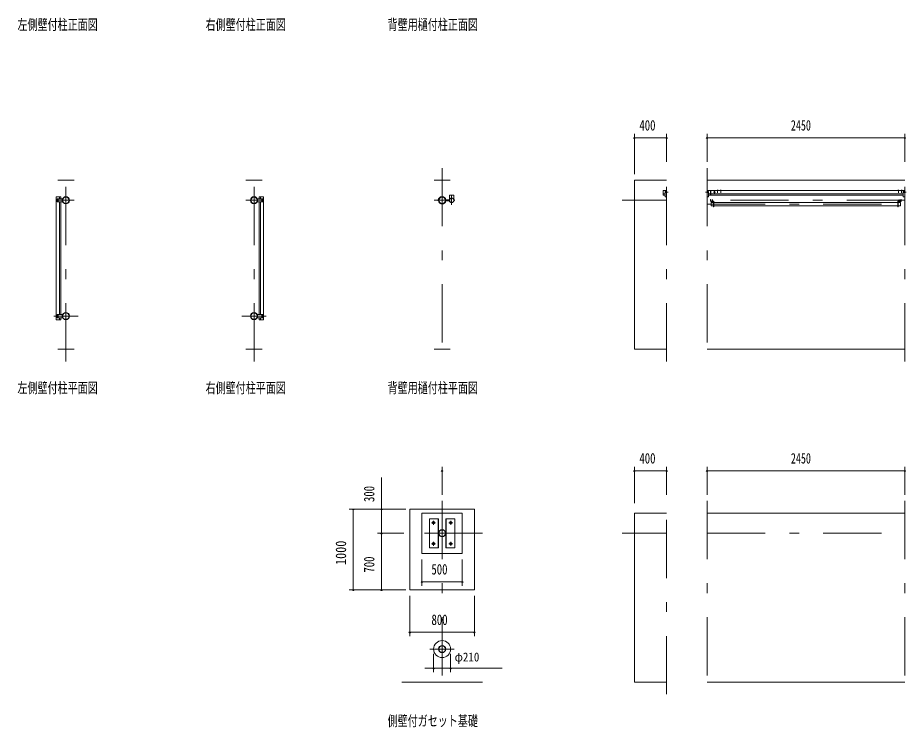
# Model space of a CAD drawing. Units: millimetres, scale not verified. Extents: x -26654 to 26660, y -10500 to 10500.
# Drawn here: x -26654 to -15649, y -8113 to 676 of the extents above; entities that cross this region are included whole.
import ezdxf
from ezdxf.enums import TextEntityAlignment as Align

# ---------------------------------------------------------------- set-up
doc = ezdxf.new("R2010")
doc.units = ezdxf.units.MM
doc.header["$LTSCALE"] = 60
doc.linetypes.add('USER3', pattern=[24, 12, -5, 2, -5])
for name, color, linetype, lineweight in [('0-2_1-05BOLD', 7, 'Continuous', 18), ('0-3_1-25CENTER', 3, 'USER3', 18), ('0-5_1-55DIM', 3, 'Continuous', 18)]:
    doc.layers.add(name, color=color, linetype=linetype, lineweight=lineweight)
doc.styles.add('ＭＳ ゴシック', font='')
doc.styles.get('ＭＳ ゴシック').set_extended_font_data('MS Gothic')

msp = doc.modelspace()

# ---------------------------------------------------------------- linework, layer by layer
at = {"layer": '0-2_1-05BOLD'}
for p, q in [((-26157.37, -1335.33), (-25957.37, -1335.33)), ((-23627.64, -1335.33), (-23827.64, -1335.33)), ((-21497.91, -1335.33), (-21297.9, -1335.33)), ((-15666.45, -1335.33), (-18116.45, -1335.33)), ((-26136.93, -1540.33), (-26136.93, -1565.33)), ((-26119.32, -1565.33), (-26119.32, -1540.33)), ((-23665.69, -1565.33), (-23665.69, -1540.33)), ((-23648.09, -1565.33), (-23648.09, -1540.33)), ((-21307.41, -1523.38), (-21307.41, -1575.81)), ((-18636.45, -1505.78), (-18661.45, -1505.78)), ((-18636.45, -1540.78), (-18636.45, -1480.28)), ((-18631.45, -1475.28), (-18616.45, -1475.28)), ((-18624.95, -1481.78), (-18621.25, -1481.78)), ((-18621.25, -1489.78), (-18624.95, -1489.78)), ((-18116.45, -1475.28), (-18101.45, -1475.28)), ((-15666.45, -1465.78), (-18112.17, -1465.78)), ((-18111.65, -1481.78), (-18107.95, -1481.78)), ((-18107.95, -1489.78), (-18111.65, -1489.78)), ((-18096.45, -1505.78), (-15686.45, -1505.78)), ((-18096.45, -1523.38), (-15686.45, -1523.38)), ((-18071.45, -1465.78), (-18071.45, -1523.38)), ((-18070.45, -1467.38), (-18071.45, -1467.38)), ((-18071.45, -1502.38), (-18070.45, -1502.38)), ((-18070.45, -1523.38), (-18070.45, -1465.78)), ((-17988.84, -1464.18), (-17988.84, -1460.68)), ((-17983.07, -1460.68), (-17983.07, -1464.18)), ((-17952.2, -1464.18), (-17952.2, -1465.78)), ((-17948.84, -1464.18), (-17948.84, -1460.68)), ((-17943.07, -1460.68), (-17943.07, -1464.18)), ((-15748.84, -1460.68), (-15748.84, -1464.18)), ((-15743.06, -1464.18), (-15743.06, -1460.68)), ((-15739.7, -1464.18), (-15739.7, -1465.78)), ((-15708.84, -1460.68), (-15708.84, -1464.18)), ((-15703.07, -1464.18), (-15703.07, -1460.68)), ((-15686.45, -1540.78), (-15686.45, -1480.28)), ((-15681.45, -1475.28), (-15666.45, -1475.28)), ((-15674.95, -1481.78), (-15671.25, -1481.78)), ((-15671.25, -1489.78), (-15674.95, -1489.78)), ((-26167.43, -1570.33), (-26167.43, -1600.33)), ((-26162.42, -1605.33), (-26101.92, -1605.33)), ((-26160.93, -1580.53), (-26160.93, -1576.83)), ((-26160.93, -1590.13), (-26160.93, -1593.83)), ((-26152.93, -1576.83), (-26152.93, -1580.53)), ((-26152.93, -1593.83), (-26152.93, -1590.13)), ((-26136.93, -2999.33), (-26136.93, -1605.33)), ((-26119.32, -1605.33), (-26119.32, -2999.33)), ((-23622.58, -1605.33), (-23683.09, -1605.33)), ((-23665.69, -1605.33), (-23665.69, -2999.33)), ((-23648.09, -2999.33), (-23648.09, -1605.33)), ((-23632.09, -1576.83), (-23632.09, -1580.53)), ((-23632.09, -1593.83), (-23632.09, -1590.13)), ((-23624.09, -1580.53), (-23624.09, -1576.83)), ((-23624.09, -1590.13), (-23624.09, -1593.83)), ((-23617.59, -1570.33), (-23617.59, -1600.33)), ((-21353.46, -1582.33), (-21307.24, -1582.33)), ((-21307.24, -1588.33), (-21353.46, -1588.33)), ((-21308.64, -1580.72), (-21351.99, -1580.72)), ((-21351.99, -1589.93), (-21308.64, -1589.93)), ((-18636.45, -1540.78), (-18616.45, -1540.78)), ((-18037.1, -1595.33), (-18066.7, -1595.33)), ((-18066.7, -1598.53), (-18037.1, -1598.53)), ((-15751, -1613.13), (-18031.9, -1613.13)), ((-15745.8, -1595.33), (-15716.2, -1595.33)), ((-15716.2, -1598.53), (-15745.8, -1598.53)), ((-15686.45, -1540.78), (-15666.45, -1540.78)), ((-18031.9, -1655.83), (-15751, -1655.83)), ((-26167.43, -3034.33), (-26167.43, -3004.33)), ((-26101.92, -3039.33), (-26162.42, -3039.33)), ((-26160.93, -3014.53), (-26160.93, -3010.83)), ((-26160.93, -3024.13), (-26160.93, -3027.83)), ((-26152.93, -3010.83), (-26152.93, -3014.53)), ((-26152.93, -3027.83), (-26152.93, -3024.13)), ((-26136.93, -3039.33), (-26136.93, -3064.33)), ((-23683.09, -2999.33), (-23622.58, -2999.33)), ((-23648.09, -3039.33), (-23648.09, -3064.33)), ((-23632.09, -3010.83), (-23632.09, -3014.53)), ((-23632.09, -3027.83), (-23632.09, -3024.13)), ((-23624.09, -3014.53), (-23624.09, -3010.83)), ((-23624.09, -3024.13), (-23624.09, -3027.83)), ((-23617.59, -3004.33), (-23617.59, -3034.33)), ((-26157.37, -3430.33), (-25957.37, -3430.33)), ((-23627.64, -3430.33), (-23827.64, -3430.33)), ((-21297.9, -3430.33), (-21497.91, -3430.33)), ((-18616.45, -3430.33), (-19016.45, -3430.33)), ((-18116.45, -3430.33), (-15666.45, -3430.33)), ((-21147.91, -5460.33), (-21647.91, -5460.33)), ((-18116.45, -5460.33), (-15666.45, -5460.33)), ((-21446.96, -5890.33), (-21446.96, -5530.33)), ((-21348.86, -5530.33), (-21348.86, -5890.33)), ((-21897.91, -7555.33), (-20897.91, -7555.33)), ((-18616.45, -7555.33), (-19016.45, -7555.33)), ((-15666.45, -7555.33), (-18116.45, -7555.33))]:
    msp.add_line(p, q, dxfattribs=at)
for points in [[(-19016.45, -3430.33), (-19016.45, -1335.33), (-18616.45, -1335.33)], [(-26119.32, -1540.33), (-26176.93, -1540.33), (-26176.93, -3064.33), (-26119.32, -3064.33), (-26119.32, -3039.33)], [(-23665.69, -1540.33), (-23608.09, -1540.33), (-23608.09, -3064.33), (-23665.69, -3064.33), (-23665.69, -3039.33)], [(-21307.41, -1523.38), (-21252.41, -1523.38), (-21252.41, -1575.81)], [(-18616.45, -1465.78), (-18661.45, -1465.78), (-18661.45, -1523.38), (-18636.45, -1523.38)], [(-18616.46, -1480), (-18621.45, -1482.89), (-18621.45, -1488.67), (-18616.45, -1491.55)], [(-18116.45, -1491.55), (-18111.45, -1488.67), (-18111.45, -1482.89), (-18116.45, -1480)], [(-18096.45, -1480.28), (-18096.45, -1540.78), (-18116.45, -1540.78)], [(-17992.2, -1465.78), (-17992.2, -1464.18), (-17979.7, -1464.18), (-17979.7, -1465.78)], [(-17980.18, -1464.18), (-17980.18, -1460.68), (-17981.05, -1460.18), (-17990.85, -1460.18), (-17991.73, -1460.68), (-17991.73, -1464.18)], [(-17952.2, -1464.18), (-17939.7, -1464.18), (-17939.7, -1465.78)], [(-17940.18, -1464.18), (-17940.18, -1460.68), (-17941.05, -1460.18), (-17950.85, -1460.18), (-17951.73, -1460.68), (-17951.73, -1464.18)], [(-15739.7, -1464.18), (-15752.2, -1464.18), (-15752.2, -1465.78)], [(-15751.73, -1464.18), (-15751.73, -1460.68), (-15750.85, -1460.18), (-15741.05, -1460.18), (-15740.18, -1460.68), (-15740.18, -1464.18)], [(-15699.7, -1465.78), (-15699.7, -1464.18), (-15712.2, -1464.18), (-15712.2, -1465.78)], [(-15711.72, -1464.18), (-15711.72, -1460.68), (-15710.85, -1460.18), (-15701.05, -1460.18), (-15700.18, -1460.68), (-15700.18, -1464.18)], [(-15666.45, -1480), (-15671.45, -1482.89), (-15671.45, -1488.67), (-15666.45, -1491.55)], [(-26101.92, -1605.33), (-26101.92, -1565.33), (-26162.42, -1565.33)], [(-23683.09, -1605.33), (-23683.09, -1565.33), (-23622.58, -1565.33)], [(-18068.7, -1593.33), (-18068.7, -1573.33), (-18071.9, -1573.33), (-18071.9, -1593.33)], [(-18035.1, -1613.13), (-18063.95, -1613.13), (-18063.95, -1655.83), (-18035.1, -1655.83)], [(-18035.1, -1600.53), (-18035.1, -1666.33), (-18031.9, -1666.33), (-18031.9, -1600.53)], [(-15747.8, -1600.53), (-15747.8, -1666.33), (-15751, -1666.33), (-15751, -1600.53)], [(-15747.8, -1655.83), (-15718.95, -1655.83), (-15718.95, -1613.13), (-15747.8, -1613.13)], [(-15714.2, -1593.33), (-15714.2, -1573.33), (-15711, -1573.33), (-15711, -1593.33)], [(-26162.42, -2999.33), (-26101.92, -2999.33), (-26101.92, -3039.33)], [(-23622.58, -3039.33), (-23683.09, -3039.33), (-23683.09, -2999.33)], [(-21647.91, -5460.33), (-21647.91, -5960.33), (-21147.91, -5960.33), (-21147.91, -5460.33)], [(-19016.45, -7555.33), (-19016.45, -5460.33), (-18616.45, -5460.33)]]:
    msp.add_lwpolyline(points, dxfattribs=at)
for points in [[(-18030.45, -1488.67), (-18025.45, -1491.55), (-18020.45, -1488.67), (-18020.45, -1482.89), (-18025.45, -1480), (-18030.45, -1482.89)], [(-26154.04, -1580.33), (-26151.15, -1585.33), (-26154.04, -1590.33), (-26159.81, -1590.33), (-26162.7, -1585.33), (-26159.8, -1580.33)], [(-23630.97, -1590.33), (-23625.2, -1590.33), (-23622.31, -1585.33), (-23625.2, -1580.33), (-23630.97, -1580.33), (-23633.86, -1585.33)], [(-26154.04, -3024.33), (-26159.8, -3024.33), (-26162.7, -3019.33), (-26159.81, -3014.33), (-26154.04, -3014.33), (-26151.15, -3019.33)], [(-23630.97, -3024.33), (-23625.2, -3024.33), (-23622.31, -3019.33), (-23625.2, -3014.33), (-23630.97, -3014.33), (-23633.86, -3019.33)], [(-21797.91, -5410.33), (-21797.91, -6410.33), (-20997.91, -6410.33), (-20997.91, -5410.33)], [(-21442.46, -5890.33), (-21554.46, -5890.33), (-21554.46, -5530.33), (-21442.46, -5530.33)], [(-21241.36, -5530.33), (-21353.36, -5530.33), (-21353.36, -5890.33), (-21241.36, -5890.33)]]:
    msp.add_lwpolyline(points, close=True, dxfattribs=at)
for centre, radius in [((-18025.45, -1485.78), 6.25), ((-18025.45, -1485.78), 4.9), ((-26156.92, -1585.33), 6.25), ((-26156.92, -1585.33), 4.9), ((-26057.37, -1585.33), 44.55), ((-26057.37, -1585.33), 40.35), ((-23727.64, -1585.33), 44.55), ((-23727.64, -1585.33), 40.35), ((-23628.09, -1585.33), 6.25), ((-23628.09, -1585.33), 4.9), ((-21446.31, -1585.33), 2.25), ((-21397.9, -1585.33), 44.55), ((-21397.9, -1585.33), 40.35), ((-21279.91, -1585.33), 27.5), ((-21248.56, -1585.33), 2.25), ((-26156.92, -3019.33), 6.25), ((-26156.92, -3019.33), 4.9), ((-26057.38, -3019.33), 44.55), ((-26057.38, -3019.33), 40.35), ((-23727.64, -3019.33), 44.55), ((-23727.64, -3019.33), 40.35), ((-23628.09, -3019.33), 6.25), ((-23628.09, -3019.33), 4.9), ((-21504.41, -5580.33), 14.5), ((-21291.41, -5580.33), 14.5), ((-21397.91, -5710.33), 44.55), ((-21397.91, -5710.33), 40.35), ((-21504.41, -5840.33), 14.5), ((-21291.41, -5840.33), 14.5), ((-21397.91, -7144.33), 105), ((-21397.91, -7144.33), 44.55), ((-21397.91, -7144.33), 40.35)]:
    msp.add_circle(centre, radius, dxfattribs=at)
for centre, radius, start, end in [((-21397.9, -1585.33), 46.15, 5.72713, 180.00108), ((-18631.45, -1480.28), 5, 90, 180), ((-18624.95, -1485.78), 4, 90, 270), ((-18616.45, -1485.78), 6.25, 90, 270), ((-18616.45, -1485.78), 4.9, 90, 270), ((-18116.45, -1485.78), 6.25, 270, 90), ((-18116.45, -1485.78), 4.9, 270, 90), ((-18107.95, -1485.78), 4, 270, 90), ((-18101.45, -1480.28), 5, 0, 90), ((-17990.28, -1462.49), 2.32, 51.45377, 90), ((-17985.95, -1468.69), 8.51, 70.16867, 109.82912), ((-17981.62, -1462.5), 2.32, 90, 128.53143), ((-17950.28, -1462.49), 2.32, 51.45377, 90), ((-17945.95, -1468.69), 8.51, 70.16867, 109.82912), ((-17941.62, -1462.5), 2.32, 90, 128.53143), ((-15750.28, -1462.49), 2.32, 51.45377, 90), ((-15745.95, -1468.69), 8.51, 70.16867, 109.82912), ((-15741.62, -1462.5), 2.32, 90, 128.53143), ((-15710.28, -1462.49), 2.32, 51.45377, 90), ((-15705.95, -1468.69), 8.51, 70.16867, 109.82912), ((-15701.62, -1462.5), 2.32, 90, 128.53143), ((-15681.45, -1480.28), 5, 90, 180), ((-15674.95, -1485.78), 4, 90, 270), ((-15666.45, -1485.78), 6.25, 90, 270), ((-15666.45, -1485.78), 4.9, 90, 270), ((-26162.42, -1570.33), 5, 90, 180), ((-26162.42, -1600.33), 5, 180, 270), ((-26156.92, -1576.83), 4, 0, 180), ((-26156.92, -1593.83), 4, 180, 0), ((-23628.09, -1576.83), 4, 0, 180), ((-23628.09, -1593.83), 4, 180, 0), ((-23622.58, -1570.33), 5, 0, 90), ((-23622.58, -1600.33), 5, 270, 0), ((-21446.31, -1585.33), 3.85, 52.09248, 0), ((-21397.9, -1585.33), 46.15, 183.78915, 354.28163), ((-21279.91, -1585.33), 29.1, 0, 170.90512), ((-21279.91, -1585.33), 29.1, 189.09488, 252.80957), ((-21279.91, -1602.73), 44.9, 109.58864, 127.76454), ((-21279.91, -1585.33), 29.1, 287.19043, 354.06984), ((-21279.91, -1602.73), 44.9, 52.23546, 70.41136), ((-21248.56, -1585.33), 3.85, 180, 128.65778), ((-18066.7, -1593.33), 5.2, 180, 270), ((-18066.7, -1593.33), 2, 180, 270), ((-18037.1, -1600.53), 5.2, 0, 90), ((-18037.1, -1600.53), 2, 0, 90), ((-15745.8, -1600.53), 5.2, 90, 180), ((-15745.8, -1600.53), 2, 90, 180), ((-15716.2, -1593.33), 2, 270, 0), ((-15716.2, -1593.33), 5.2, 270, 0), ((-26162.42, -3004.33), 5, 90, 180), ((-26162.42, -3034.33), 5, 180, 270), ((-26156.92, -3010.83), 4, 0, 180), ((-26156.92, -3027.83), 4, 180, 0), ((-23628.09, -3010.83), 4, 0, 180), ((-23628.09, -3027.83), 4, 180, 0), ((-23622.58, -3004.33), 5, 0, 90), ((-23622.58, -3034.33), 5, 270, 0)]:
    msp.add_arc(centre, radius, start, end, dxfattribs=at)
at = {"layer": '0-3_1-25CENTER'}
for p, q in [((-26057.37, -3580.33), (-26057.37, -1185.33)), ((-23727.64, -3580.33), (-23727.64, -1185.33)), ((-21397.9, -1185.33), (-21397.9, -3580.33)), ((-18616.45, -3580.33), (-18616.45, -1185.33)), ((-18116.45, -1185.33), (-18116.45, -3580.33)), ((-15666.45, -3580.33), (-15666.45, -1185.33)), ((-21279.91, -1530.33), (-21279.91, -1640.33)), ((-18633.95, -1485.78), (-18598.95, -1485.78)), ((-18133.95, -1485.78), (-18098.95, -1485.78)), ((-18037.95, -1485.78), (-18012.95, -1485.78)), ((-18025.45, -1505.78), (-18025.45, -1465.78)), ((-17985.95, -1457.76), (-17985.95, -1492.64)), ((-17945.95, -1492.64), (-17945.95, -1457.76)), ((-15745.95, -1457.76), (-15745.95, -1492.64)), ((-15705.95, -1492.64), (-15705.95, -1457.76)), ((-15683.95, -1485.78), (-15648.95, -1485.78)), ((-26157.37, -1585.33), (-25957.37, -1585.33)), ((-26156.92, -1567.83), (-26156.92, -1602.83)), ((-23627.64, -1585.33), (-23827.64, -1585.33)), ((-23628.09, -1567.83), (-23628.09, -1602.83)), ((-21497.91, -1585.33), (-21297.9, -1585.33)), ((-21330.38, -1596.09), (-21330.38, -1574.56)), ((-19166.45, -1585.33), (-18616.45, -1585.33)), ((-15666.45, -1585.33), (-18116.45, -1585.33)), ((-18116.45, -1634.48), (-15666.45, -1634.48)), ((-18046.9, -1576.33), (-18046.9, -1618.13)), ((-15736, -1576.33), (-15736, -1618.13)), ((-25907.37, -3019.33), (-26207.38, -3019.33)), ((-26156.92, -3036.83), (-26156.92, -3001.83)), ((-23877.64, -3019.33), (-23577.64, -3019.33)), ((-23628.09, -3036.83), (-23628.09, -3001.83)), ((-21397.91, -5310.33), (-21397.91, -7705.33)), ((-18616.45, -7705.33), (-18616.45, -5310.33)), ((-18116.45, -5310.33), (-18116.45, -7705.33)), ((-15666.45, -5310.33), (-15666.45, -7705.33)), ((-21479.41, -5580.33), (-21529.41, -5580.33)), ((-21504.41, -5605.33), (-21504.41, -5555.33)), ((-21316.41, -5580.33), (-21266.41, -5580.33)), ((-21291.41, -5605.33), (-21291.41, -5555.33)), ((-20897.91, -5710.33), (-21897.91, -5710.33)), ((-19166.45, -5710.33), (-18616.45, -5710.33)), ((-18116.45, -5710.33), (-15666.45, -5710.33)), ((-21504.41, -5865.33), (-21504.41, -5815.33)), ((-21291.41, -5815.33), (-21291.41, -5865.33)), ((-21529.41, -5840.33), (-21479.41, -5840.33)), ((-21316.41, -5840.33), (-21266.41, -5840.33)), ((-21247.91, -7144.33), (-21547.91, -7144.33))]:
    msp.add_line(p, q, dxfattribs=at)
at = {"layer": '0-5_1-55DIM'}
for p, q in [((-19016.45, -760.33), (-19016.45, -1260.33)), ((-18616.45, -1110.33), (-18616.45, -760.33)), ((-18116.45, -760.33), (-18116.45, -1110.33)), ((-15666.45, -1110.33), (-15666.45, -760.33)), ((-19006.45, -810.33), (-19026.45, -810.33)), ((-19016.45, -810.33), (-18616.45, -810.33)), ((-18616.45, -810.33), (-19016.45, -810.33)), ((-18606.45, -810.33), (-18626.45, -810.33)), ((-18106.45, -810.33), (-18126.45, -810.33)), ((-18116.45, -810.33), (-15666.45, -810.33)), ((-15666.45, -810.33), (-18116.45, -810.33)), ((-15656.45, -810.33), (-15676.45, -810.33)), ((-21387.91, -4935.33), (-21407.91, -4935.33)), ((-21397.91, -5235.33), (-21397.91, -4885.33)), ((-19006.45, -4935.33), (-19026.45, -4935.33)), ((-19016.45, -4885.33), (-19016.45, -5335.33)), ((-19016.45, -4935.33), (-18616.45, -4935.33)), ((-18616.45, -4935.33), (-19016.45, -4935.33)), ((-18606.45, -4935.33), (-18626.45, -4935.33)), ((-18616.45, -5235.33), (-18616.45, -4885.33)), ((-18106.45, -4935.33), (-18126.45, -4935.33)), ((-18116.45, -4885.33), (-18116.45, -5235.33)), ((-18116.45, -4935.33), (-15666.45, -4935.33)), ((-15666.45, -4935.33), (-18116.45, -4935.33)), ((-15656.45, -4935.33), (-15676.45, -4935.33)), ((-15666.45, -5235.33), (-15666.45, -4885.33)), ((-22147.91, -6410.33), (-22147.91, -5017.83)), ((-21847.91, -5410.33), (-22547.91, -5410.33)), ((-22487.9, -5410.33), (-22507.9, -5410.33)), ((-22497.9, -6410.33), (-22497.9, -5410.33)), ((-22497.9, -5410.33), (-22497.9, -6410.33)), ((-22137.91, -5410.33), (-22157.91, -5410.33)), ((-22147.91, -5710.33), (-22147.91, -5410.33)), ((-21872.9, -5710.33), (-22197.91, -5710.33)), ((-22137.91, -5710.33), (-22157.91, -5710.33)), ((-22147.91, -6410.33), (-22147.91, -5710.33)), ((-21647.91, -6360.33), (-21647.91, -6035.33)), ((-21147.91, -6360.33), (-21147.91, -6035.33)), ((-21637.91, -6310.33), (-21657.91, -6310.33)), ((-21647.91, -6310.33), (-21147.91, -6310.33)), ((-21147.91, -6310.33), (-21647.91, -6310.33)), ((-21137.91, -6310.33), (-21157.91, -6310.33)), ((-22547.91, -6410.33), (-21847.91, -6410.33)), ((-22487.9, -6410.33), (-22507.9, -6410.33)), ((-22137.91, -6410.33), (-22157.91, -6410.33)), ((-21797.91, -6485.33), (-21797.91, -6985.33)), ((-20997.91, -6985.33), (-20997.91, -6485.33)), ((-21787.91, -6935.33), (-21807.91, -6935.33)), ((-21797.91, -6935.33), (-20997.91, -6935.33)), ((-21797.91, -6935.33), (-20997.91, -6935.33)), ((-20987.91, -6935.33), (-21007.91, -6935.33)), ((-21502.91, -7201.74), (-21502.91, -7431.32)), ((-21292.91, -7431.32), (-21292.91, -7201.74)), ((-21611.55, -7381.32), (-20655.41, -7381.32)), ((-21492.91, -7381.32), (-21512.91, -7381.32)), ((-21282.91, -7381.32), (-21302.91, -7381.32))]:
    msp.add_line(p, q, dxfattribs=at)
for centre in [(-19016.45, -810.33), (-18616.45, -810.33), (-18116.45, -810.33), (-15666.45, -810.33), (-21397.91, -4935.33), (-19016.45, -4935.33), (-18616.45, -4935.33), (-18116.45, -4935.33), (-15666.45, -4935.33), (-22497.9, -5410.33), (-22147.91, -5410.33), (-22147.91, -5710.33), (-21647.91, -6310.33), (-21147.91, -6310.33), (-22497.9, -6410.33), (-22147.91, -6410.33), (-21797.91, -6935.33), (-20997.91, -6935.33), (-21502.91, -7381.32), (-21292.91, -7381.32)]:
    msp.add_arc(centre, 10, 180, 0, dxfattribs=at)

# ---------------------------------------------------------------- texts
at = {"layer": '0-5_1-55DIM', "color": 7, "style": 'ＭＳ ゴシック'}
for s, height, width, p in [('左側壁付柱正面図', 130.2, 0.7, (-26657.37, 487.44)), ('右側壁付柱正面図', 130.2, 0.7, (-24327.63, 487.44)), ('背壁用樋付柱正面図', 130.2, 0.7, (-22072.91, 487.44)), ('400', 130.2, 0.75, (-18954.08, -760.33)), ('2450', 130.2, 0.7, (-17077.46, -760.33)), ('左側壁付柱平面図', 130.2, 0.7, (-26657.37, -4012.56)), ('右側壁付柱平面図', 130.2, 0.7, (-24327.63, -4012.56)), ('背壁用樋付柱平面図', 130.2, 0.7, (-22072.91, -4012.56)), ('400', 130.2, 0.75, (-18954.08, -4885.33)), ('2450', 130.2, 0.7, (-17077.46, -4885.33)), ('500', 130.2, 0.75, (-21530.35, -6260.33)), ('800', 130.2, 0.75, (-21529.32, -6885.33)), ('φ210', 110.7, 0.9, (-21242.9, -7331.32)), ('側壁付ガセット基礎', 130.2, 0.7, (-22072.91, -8137.56))]:
    msp.add_text(s, height=height, dxfattribs=dict(at, width=width)).set_placement(p, align=Align.BOTTOM_LEFT)
for s, width, p in [('300', 0.75, (-22197.91, -5323.18)), ('1000', 0.85, (-22547.9, -6103.13)), ('700', 0.75, (-22197.91, -6197.33))]:
    msp.add_text(s, height=130.2, rotation=90, dxfattribs=dict(at, width=width)).set_placement(p, align=Align.BOTTOM_LEFT)

doc.saveas('drawing.dxf')
